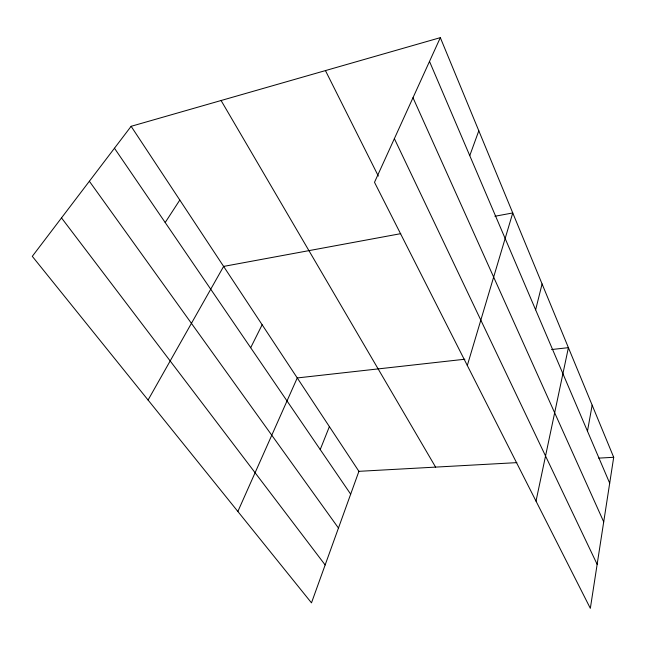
<?xml version="1.0" encoding="UTF-8"?>
<svg xmlns="http://www.w3.org/2000/svg" width="646" height="646" viewBox="0 0 646 646"><rect width="100%" height="100%" fill="white"/><g stroke="black" fill="none" stroke-linecap="round" stroke-linejoin="round"><path stroke-width="0.97" d="M440.33 37.646L613.7 457.295L590.339 608.354L374.502 182.293L440.33 37.646L131.122 126.309L32.3 256.333L311.485 602.855L358.91 471.33L131.122 126.309M587.472 431.165L592.156 405.155M536.018 501.11L568.407 347.661L551.571 349.543M535.631 309.83L542.083 283.949M467.308 365.491L512.754 212.954L494.901 216.257M469.763 155.646L478.807 130.791M320.222 449.568L329.387 426.618M237.865 511.479L297.249 377.942L464.886 359.224M250.68 347.718L262.139 324.76M148.079 400.035L223.621 266.41L400.754 233.658M165.19 222.523L179.806 200.05M358.91 471.33L516.865 462.633M598.705 458.127L613.7 457.295M61.507 217.904L325.148 564.951M89.366 181.251L338.456 528.057M114.463 148.225L350.673 494.166M221.085 100.518L435.598 467.106M325.447 70.592L378.338 176.083M394.375 138.64L597.146 564.338M412.996 97.716L603.711 521.871M429.509 61.427L609.695 483.192"/></g></svg>
